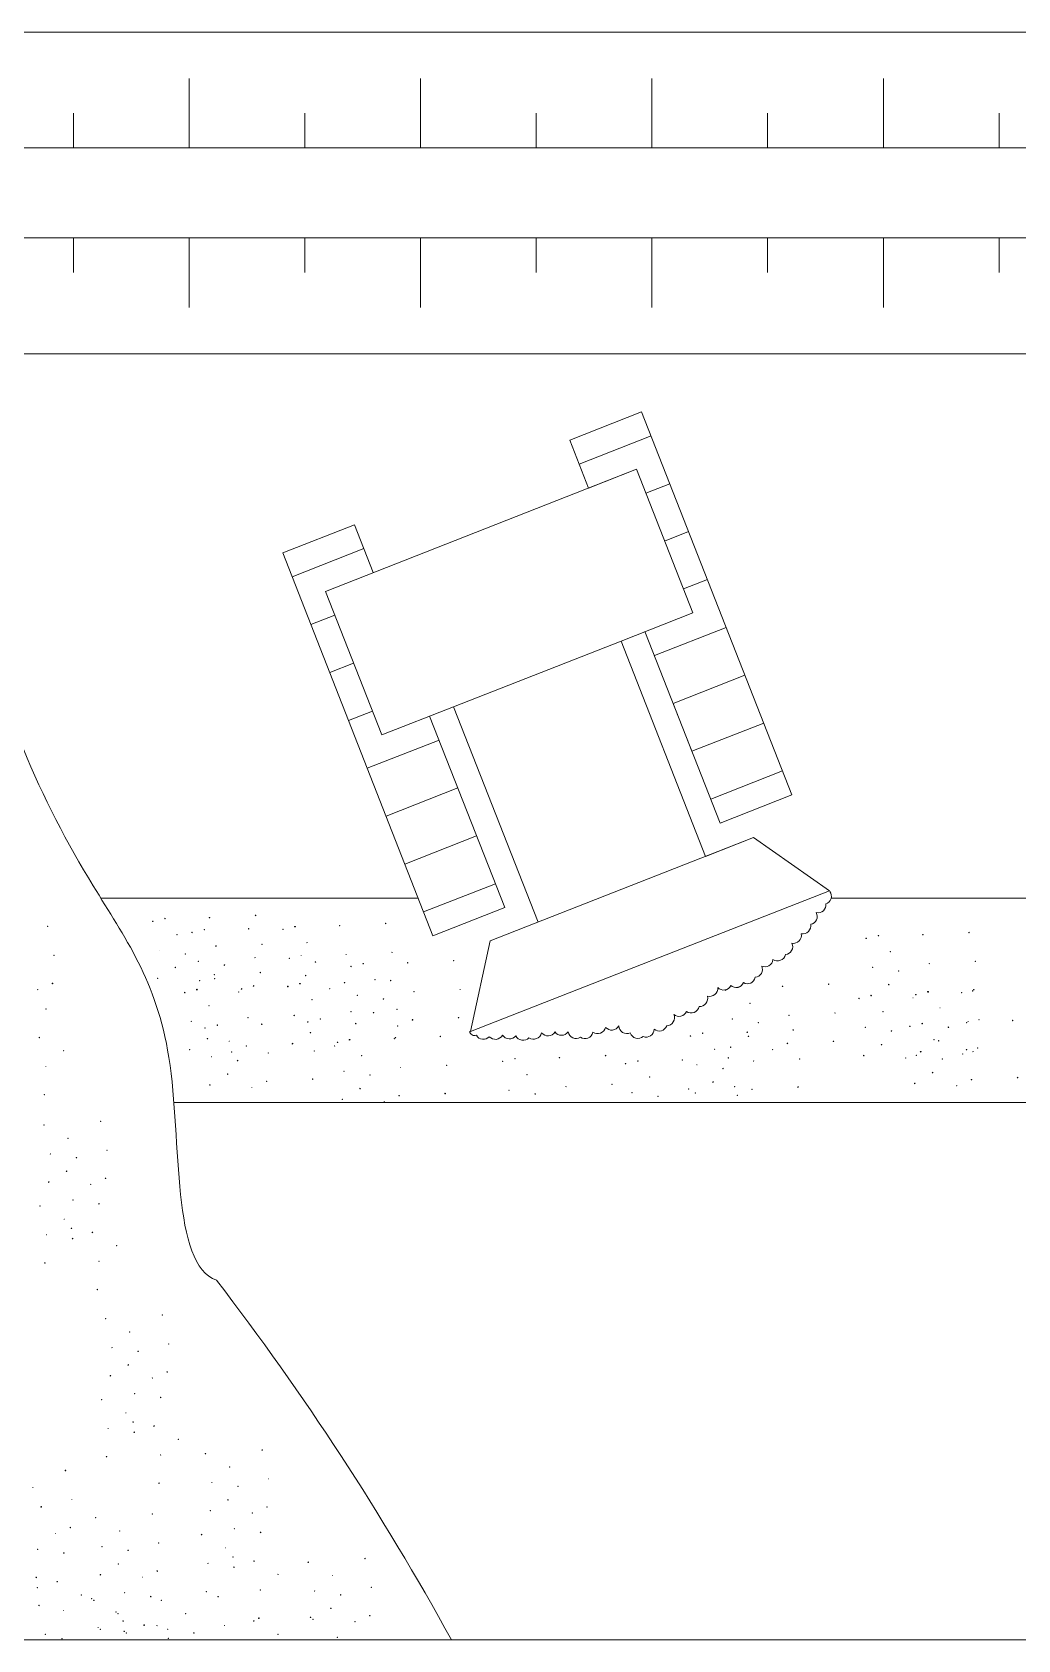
# Model space of a CAD drawing. Header units: millimetres. Extents: x 27137 to 30937, y -4667 to -569.
# Drawn here: x 28617.6 to 28655.9, y -689.3 to -626.8 of the extents above; entities that cross this region are included whole.
import ezdxf

# ---------------------------------------------------------------- set-up
doc = ezdxf.new("R2010")
doc.units = ezdxf.units.MM
doc.header["$LTSCALE"] = 0.4

msp = doc.modelspace()

# ---------------------------------------------------------------- linework, layer by layer
at = {"lineweight": 15, "ltscale": 0.5}
for p, q in [((28610.1826, -626.7868), (28713.0342, -626.7868)), ((28614.6826, -631.2868), (28708.5342, -631.2868)), ((28614.6826, -634.7868), (28708.5342, -634.7868)), ((28610.1826, -639.2868), (28713.0342, -639.2868)), ((28638.4887, -642.6471), (28641.2803, -641.5515)), ((28647.1232, -656.4401), (28641.2803, -641.5515)), ((28630.1138, -645.9337), (28627.3222, -647.0293)), ((28633.1652, -661.9179), (28627.3222, -647.0293)), ((28620.2489, -660.4591), (28632.5927, -660.4591)), ((28648.6506, -660.4591), (28713.0342, -660.4591)), ((28623.0873, -668.3991), (28713.0342, -668.3991)), ((28178.1826, -689.2868), (28713.0342, -689.2868))]:
    msp.add_line(p, q, dxfattribs=at)
at = {"lineweight": 15}
for p, q in [((28623.6826, -631.2868), (28623.6826, -628.5868)), ((28623.6826, -631.2868), (28623.6826, -628.5868)), ((28623.6826, -631.2868), (28623.6826, -628.5868)), ((28623.6826, -631.2868), (28623.6826, -628.5868)), ((28623.6826, -631.2868), (28623.6826, -628.5868)), ((28623.6826, -631.2868), (28623.6826, -628.5868)), ((28632.6826, -631.2868), (28632.6826, -628.5868)), ((28632.6826, -631.2868), (28632.6826, -628.5868)), ((28632.6826, -631.2868), (28632.6826, -628.5868)), ((28632.6826, -631.2868), (28632.6826, -628.5868)), ((28632.6826, -631.2868), (28632.6826, -628.5868)), ((28632.6826, -631.2868), (28632.6826, -628.5868)), ((28632.6826, -631.2868), (28632.6826, -628.5868)), ((28632.6826, -631.2868), (28632.6826, -628.5868)), ((28632.6826, -631.2868), (28632.6826, -628.5868)), ((28632.6826, -631.2868), (28632.6826, -628.5868)), ((28641.6826, -631.2868), (28641.6826, -628.5868)), ((28641.6826, -631.2868), (28641.6826, -628.5868)), ((28641.6826, -631.2868), (28641.6826, -628.5868)), ((28641.6826, -631.2868), (28641.6826, -628.5868)), ((28650.6826, -631.2868), (28650.6826, -628.5868)), ((28650.6826, -631.2868), (28650.6826, -628.5868)), ((28650.6826, -631.2868), (28650.6826, -628.5868)), ((28650.6826, -631.2868), (28650.6826, -628.5868)), ((28650.6826, -631.2868), (28650.6826, -628.5868)), ((28650.6826, -631.2868), (28650.6826, -628.5868)), ((28619.1826, -631.2868), (28619.1826, -629.9368)), ((28628.1826, -631.2868), (28628.1826, -629.9368)), ((28628.1826, -631.2868), (28628.1826, -629.9368)), ((28637.1826, -631.2868), (28637.1826, -629.9368)), ((28637.1826, -631.2868), (28637.1826, -629.9368)), ((28646.1826, -631.2868), (28646.1826, -629.9368)), ((28655.1826, -631.2868), (28655.1826, -629.9368)), ((28655.1826, -631.2868), (28655.1826, -629.9368)), ((28619.1826, -634.7868), (28619.1826, -636.1368)), ((28623.6826, -634.7868), (28623.6826, -637.4868)), ((28623.6826, -634.7868), (28623.6826, -637.4868)), ((28623.6826, -634.7868), (28623.6826, -637.4868)), ((28623.6826, -634.7868), (28623.6826, -637.4868)), ((28623.6826, -634.7868), (28623.6826, -637.4868)), ((28623.6826, -634.7868), (28623.6826, -637.4868)), ((28628.1826, -634.7868), (28628.1826, -636.1368)), ((28628.1826, -634.7868), (28628.1826, -636.1368)), ((28632.6826, -634.7868), (28632.6826, -637.4868)), ((28632.6826, -634.7868), (28632.6826, -637.4868)), ((28632.6826, -634.7868), (28632.6826, -637.4868)), ((28632.6826, -634.7868), (28632.6826, -637.4868)), ((28632.6826, -634.7868), (28632.6826, -637.4868)), ((28632.6826, -634.7868), (28632.6826, -637.4868)), ((28632.6826, -634.7868), (28632.6826, -637.4868)), ((28632.6826, -634.7868), (28632.6826, -637.4868)), ((28632.6826, -634.7868), (28632.6826, -637.4868)), ((28632.6826, -634.7868), (28632.6826, -637.4868)), ((28637.1826, -634.7868), (28637.1826, -636.1368)), ((28637.1826, -634.7868), (28637.1826, -636.1368)), ((28641.6826, -634.7868), (28641.6826, -637.4868)), ((28641.6826, -634.7868), (28641.6826, -637.4868)), ((28641.6826, -634.7868), (28641.6826, -637.4868)), ((28641.6826, -634.7868), (28641.6826, -637.4868)), ((28646.1826, -634.7868), (28646.1826, -636.1368)), ((28650.6826, -634.7868), (28650.6826, -637.4868)), ((28650.6826, -634.7868), (28650.6826, -637.4868)), ((28650.6826, -634.7868), (28650.6826, -637.4868)), ((28650.6826, -634.7868), (28650.6826, -637.4868)), ((28650.6826, -634.7868), (28650.6826, -637.4868)), ((28650.6826, -634.7868), (28650.6826, -637.4868)), ((28655.1826, -634.7868), (28655.1826, -636.1368)), ((28655.1826, -634.7868), (28655.1826, -636.1368)), ((28641.6455, -642.4821), (28638.8539, -643.5776)), ((28639.219, -644.5081), (28638.4887, -642.6471)), ((28628.9831, -648.5252), (28641.0801, -643.7778)), ((28641.0801, -643.7778), (28639.219, -644.5081)), ((28643.2712, -649.361), (28641.0801, -643.7778)), ((28642.3758, -644.3431), (28641.4453, -644.7083)), ((28630.1138, -645.9337), (28630.8442, -647.7948)), ((28643.1062, -646.2042), (28642.1757, -646.5694)), ((28627.6874, -647.9598), (28630.479, -646.8643)), ((28643.8366, -648.0653), (28642.906, -648.4305)), ((28631.1742, -654.1084), (28628.9831, -648.5252)), ((28640.4796, -650.4565), (28643.2712, -649.361)), ((28628.4178, -649.8209), (28629.3483, -649.4557)), ((28644.5669, -649.9263), (28641.7753, -651.0219)), ((28640.4796, -650.4565), (28633.9658, -653.0128)), ((28643.7662, -658.8314), (28640.4796, -650.4565)), ((28644.3316, -657.5357), (28641.4101, -650.0914)), ((28629.1481, -651.6819), (28630.0787, -651.3168)), ((28642.5057, -652.883), (28645.2973, -651.7874)), ((28633.9658, -653.0128), (28631.1742, -654.1084)), ((28637.2525, -661.3877), (28633.9658, -653.0128)), ((28643.2361, -654.744), (28642.5057, -652.883)), ((28629.8785, -653.543), (28630.809, -653.1778)), ((28633.0353, -653.378), (28635.9568, -660.8223)), ((28646.0277, -653.6485), (28643.2361, -654.744)), ((28630.6089, -655.4041), (28633.4005, -654.3085)), ((28646.758, -655.5096), (28643.9664, -656.6051)), ((28634.1309, -656.1696), (28631.3392, -657.2652)), ((28647.1232, -656.4401), (28644.3316, -657.5357)), ((28634.8612, -658.0307), (28632.0696, -659.1262)), ((28645.6273, -658.101), (28635.3914, -662.118)), ((28645.6273, -658.101), (28643.7662, -658.8314)), ((28648.5839, -660.1623), (28645.6273, -658.101)), ((28635.5916, -659.8918), (28632.8, -660.9873)), ((28648.5839, -660.1623), (28634.6259, -665.64)), ((28648.5839, -660.1623), (28634.6259, -665.64)), ((28635.9568, -660.8223), (28633.1652, -661.9179)), ((28634.6259, -665.64), (28635.3914, -662.118))]:
    msp.add_line(p, q, dxfattribs=at)
msp.add_lwpolyline([(28648.5966, -660.1903, -0.5205671), (28648.4468, -660.6727, -0.5205671), (28648.4468, -660.6727, -0.5205671), (28648.0733, -661.017, -0.5205671), (28648.0733, -661.017, -0.5205671), (28647.8553, -661.4696, -0.5205671), (28647.8553, -661.4696, -0.5205671), (28647.4914, -661.8383, -0.5205671), (28647.4914, -661.8383, -0.5205671), (28647.1275, -662.207, -0.5205671), (28647.1275, -662.207, -0.5205671), (28646.8754, -662.6448, -0.5205671), (28646.8754, -662.6448, -0.5205671), (28646.3857, -662.837, -0.5205671), (28646.3857, -662.837, -0.5205671), (28645.9493, -663.093, -0.5205671), (28645.9493, -663.093, -0.5205671), (28645.6972, -663.5308, -0.5205671), (28645.6972, -663.5308, -0.5205671), (28645.2416, -663.7378, -0.5205671), (28645.2416, -663.7378, -0.5205671), (28644.7476, -663.847, -0.5205671), (28644.7476, -663.847, -0.5205671), (28644.2439, -663.9317, -0.5205671), (28644.2439, -663.9317, -0.5205671), (28643.8363, -664.2611, -0.5205671), (28643.8363, -664.2611, -0.5205671), (28643.5161, -664.6691, -0.5205671), (28643.5161, -664.6691, -0.5205671), (28643.0263, -664.8613, -0.5205671), (28643.0263, -664.8613, -0.5205671), (28642.5323, -664.9705, -0.5205671), (28642.5323, -664.9705, -0.5205671), (28642.2558, -665.4179, -0.5205671), (28642.2558, -665.4179, -0.5205671), (28641.7713, -665.5515, -0.5205671), (28641.7713, -665.5515, -0.5205671), (28641.3445, -665.832, -0.5205671), (28641.3445, -665.832, -0.5205671), (28640.8375, -665.6921, -0.5205671), (28640.8375, -665.6921, -0.5205671), (28640.39, -665.4159, -0.5205671), (28640.39, -665.4159, -0.5205671), (28639.8768, -665.4761, -0.5205671), (28639.8768, -665.4761, -0.5205671), (28639.387, -665.6683, -0.5205671), (28639.387, -665.6683, -0.5205671), (28638.8973, -665.8605, -0.5205671), (28638.8973, -665.8605, -0.5205671), (28638.4201, -665.6524, -0.5205671), (28638.4201, -665.6524, -0.5205671), (28637.9121, -665.6541, -0.5205671), (28637.9121, -665.6541, -0.5205671), (28637.3893, -665.6899, -0.5205671), (28637.3893, -665.6899, -0.5205671), (28636.8995, -665.8821, -0.5205671), (28636.8995, -665.8821, -0.5205671), (28636.3873, -665.8007, -0.5205671), (28636.3873, -665.8007, -0.5205671), (28635.8697, -665.7779, -0.5205671), (28635.8697, -665.7779, -0.5205671), (28635.3564, -665.8382, -0.5205671), (28635.3564, -665.8382, -0.5205671), (28634.8537, -665.7813, -0.5205671), (28634.8537, -665.7813, -0.5205671), (28634.5959, -665.6283)], format="xyb", dxfattribs=at)
for centre, radius in [((28622.7437, -661.246), 0.0096), ((28624.4728, -661.2089), 0.0095), ((28626.2636, -661.1247), 0.0095), ((28618.1767, -661.5512), 0.0095), ((28622.2661, -661.3529), 0.0095), ((28623.2064, -661.8683), 0.00596), ((28623.7911, -661.7874), 0.0095), ((28624.2687, -661.6806), 0.0096), ((28625.9978, -661.6434), 0.0095), ((28627.3301, -661.6661), 0.0095), ((28627.7886, -661.5593), 0.0095), ((28627.8077, -661.5593), 0.0096), ((28629.5368, -661.5221), 0.0095), ((28631.3276, -661.438), 0.0095), ((28652.2206, -661.8731), 0.0095), ((28654.0114, -661.789), 0.0095), ((28622.5155, -662.4754), 0.00596), ((28624.7222, -662.3314), 0.00596), ((28624.7314, -662.3028), 0.00596), ((28626.513, -662.2472), 0.00596), ((28628.2703, -662.1815), 0.00596), ((28650.0138, -662.0172), 0.0095), ((28650.4915, -661.9103), 0.0096), ((28618.4261, -662.6737), 0.00596), ((28623.5304, -662.6212), 0.0096), ((28624.0405, -662.9099), 0.00596), ((28625.0554, -663.0557), 0.0096), ((28626.2472, -662.7659), 0.00596), ((28627.5795, -662.7886), 0.00596), ((28628.038, -662.6818), 0.00596), ((28628.5944, -662.9344), 0.0096), ((28629.7862, -662.6446), 0.00596), ((28629.9735, -663.1086), 0.0095), ((28630.4511, -663.0017), 0.0096), ((28631.577, -662.5604), 0.00596), ((28632.1803, -662.9645), 0.0095), ((28633.971, -662.8804), 0.0095), ((28650.9541, -662.5326), 0.00596), ((28652.47, -662.9956), 0.00596), ((28654.2608, -662.9115), 0.00596), ((28622.4554, -663.5718), 0.0096), ((28623.1463, -663.1482), 0.0095), ((28624.0866, -663.6636), 0.00596), ((28624.6622, -663.4277), 0.0096), ((28624.6713, -663.5828), 0.0095), ((28626.4529, -663.3436), 0.0096), ((28628.2103, -663.4615), 0.0095), ((28629.7262, -663.741), 0.0096), ((28629.7263, -663.741), 0.0095), ((28630.9138, -663.624), 0.00596), ((28631.5169, -663.6568), 0.0096), ((28631.517, -663.6568), 0.0095), ((28650.2632, -663.1397), 0.00596), ((28651.2782, -663.2854), 0.0096), ((28617.7904, -664.006), 0.00596), ((28618.366, -663.7701), 0.0096), ((28623.5124, -664.1228), 0.0095), ((28623.9804, -664.0063), 0.0096), ((28623.99, -664.0159), 0.0096), ((28625.6116, -664.0982), 0.00596), ((28625.7191, -663.9787), 0.0095), ((28626.1872, -663.8623), 0.0096), ((28627.5099, -663.8946), 0.0095), ((28627.5194, -663.885), 0.0096), ((28627.5195, -663.885), 0.0095), ((28627.9779, -663.7781), 0.0096), ((28627.9971, -663.7781), 0.0096), ((28629.1506, -663.9769), 0.00596), ((28630.2229, -664.2311), 0.00596), ((28631.2379, -664.3768), 0.0096), ((28632.4297, -664.087), 0.00596), ((28634.2204, -664.0029), 0.00596), ((28644.555, -664.0279), 0.0095), ((28645.0326, -663.921), 0.0096), ((28646.7617, -663.8838), 0.0095), ((28648.5525, -663.7997), 0.0095), ((28649.7322, -664.3521), 0.0095), ((28650.2032, -664.2361), 0.0096), ((28650.2098, -664.2452), 0.0096), ((28650.8941, -663.8125), 0.0095), ((28651.8344, -664.3279), 0.00596), ((28651.9389, -664.208), 0.0095), ((28651.9511, -664.2017), 0.0095), ((28652.4099, -664.092), 0.0096), ((28652.4287, -664.0948), 0.0096), ((28653.7297, -664.1239), 0.0095), ((28654.1578, -664.0576), 0.0095), ((28654.2007, -664.0079), 0.0096), ((28618.1145, -664.7589), 0.0096), ((28624.4526, -664.6382), 0.00596), ((28628.4598, -664.4004), 0.00596), ((28629.9757, -664.8635), 0.00596), ((28630.8537, -664.9039), 0.0095), ((28631.7664, -664.7793), 0.00596), ((28645.4952, -664.5433), 0.00596), ((28648.8019, -664.9222), 0.00596), ((28650.6725, -664.8675), 0.00596), ((28652.8914, -664.7171), 0.00596), ((28623.7618, -665.2453), 0.00596), ((28624.2991, -665.4979), 0.0095), ((28624.7767, -665.391), 0.0096), ((28624.7767, -665.391), 0.0096), ((28625.9685, -665.1012), 0.00596), ((28626.5059, -665.3539), 0.0095), ((28627.7593, -665.0171), 0.00596), ((28627.7689, -665.0075), 0.00596), ((28628.2966, -665.2697), 0.0095), ((28628.7839, -665.1533), 0.0096), ((28630.1628, -665.3275), 0.0096), ((28631.794, -665.4193), 0.00596), ((28632.3696, -665.1834), 0.0096), ((28634.1603, -665.0993), 0.0096), ((28644.8044, -665.1504), 0.00596), ((28645.8193, -665.2961), 0.0096), ((28647.0111, -665.0063), 0.00596), ((28647.1774, -665.5815), 0.0095), ((28649.9816, -665.4746), 0.00596), ((28650.9965, -665.6203), 0.0096), ((28651.7143, -665.4374), 0.0095), ((28652.192, -665.3305), 0.0096), ((28652.1883, -665.3305), 0.00596), ((28652.2005, -665.3242), 0.00596), ((28653.2154, -665.4699), 0.0096), ((28653.9211, -665.2933), 0.0095), ((28653.9791, -665.2464), 0.00596), ((28654.4072, -665.1801), 0.00596), ((28655.7119, -665.2092), 0.0095), ((28617.8573, -665.8719), 0.0095), ((28624.3926, -665.9181), 0.0095), ((28625.2394, -666.0133), 0.00596), ((28625.9085, -666.1976), 0.0096), ((28627.6992, -666.1135), 0.0096), ((28627.7088, -666.1039), 0.0096), ((28628.3997, -665.6803), 0.0095), ((28629.34, -666.1957), 0.00596), ((28629.4524, -666.0585), 0.0095), ((28629.9156, -665.9598), 0.0096), ((28629.9301, -665.9516), 0.0096), ((28631.6592, -665.9144), 0.0095), ((28631.7063, -665.8757), 0.0096), ((28633.4499, -665.8303), 0.0095), ((28643.1799, -665.8096), 0.0095), ((28643.6575, -665.7028), 0.0096), ((28644.7443, -666.2467), 0.0096), ((28645.3866, -665.6656), 0.0095), ((28645.4352, -665.8232), 0.0095), ((28646.9511, -666.1027), 0.0096), ((28648.7418, -666.0186), 0.0096), ((28650.6124, -666.1474), 0.0095), ((28652.6546, -665.9528), 0.00596), ((28652.8313, -665.997), 0.0095), ((28618.7976, -666.3873), 0.00596), ((28623.7017, -666.3417), 0.0096), ((28624.5485, -666.6204), 0.00596), ((28625.3329, -666.4335), 0.00596), ((28625.5635, -666.7661), 0.0096), ((28626.7553, -666.4763), 0.00596), ((28628.546, -666.3922), 0.00596), ((28630.3927, -666.5738), 0.00596), ((28635.8781, -666.8), 0.0095), ((28636.3557, -666.6931), 0.0096), ((28638.0848, -666.656), 0.0095), ((28639.8756, -666.5718), 0.0095), ((28641.1335, -666.7832), 0.0096), ((28642.8626, -666.746), 0.0095), ((28644.1201, -666.325), 0.00596), ((28644.6533, -666.6619), 0.0095), ((28645.636, -666.7881), 0.00596), ((28646.3755, -666.3386), 0.00596), ((28647.4268, -666.7039), 0.00596), ((28649.9215, -666.5709), 0.0096), ((28651.5527, -666.6628), 0.00596), ((28651.9638, -666.5599), 0.00596), ((28652.1283, -666.4269), 0.0096), ((28652.1404, -666.4206), 0.0096), ((28652.9787, -666.7056), 0.0096), ((28653.7716, -666.5124), 0.00596), ((28653.919, -666.3428), 0.0096), ((28654.1705, -666.4158), 0.00596), ((28654.3472, -666.2765), 0.0096), ((28618.1067, -666.9944), 0.00596), ((28625.1793, -667.2932), 0.0095), ((28628.4859, -667.4886), 0.0096), ((28629.7018, -667.1809), 0.00596), ((28630.7168, -667.3267), 0.0096), ((28631.9086, -667.0369), 0.00596), ((28633.6993, -666.9528), 0.00596), ((28636.8184, -667.3154), 0.00596), ((28640.6558, -666.8901), 0.0095), ((28641.5961, -667.4054), 0.00596), ((28643.4293, -666.9321), 0.00596), ((28644.4442, -667.0779), 0.0096), ((28652.5946, -667.2327), 0.0095), ((28655.9012, -667.4281), 0.0096), ((28618.0467, -668.0908), 0.0096), ((28624.4884, -667.7168), 0.0096), ((28626.1196, -667.8086), 0.00596), ((28626.6952, -667.5727), 0.0096), ((28630.3327, -667.8538), 0.0095), ((28631.8485, -668.1333), 0.0096), ((28633.6393, -668.0492), 0.0096), ((28636.1275, -667.9225), 0.00596), ((28637.1424, -668.0682), 0.0096), ((28638.3342, -667.7784), 0.00596), ((28640.125, -667.6943), 0.00596), ((28640.9052, -668.0125), 0.00596), ((28643.112, -667.8685), 0.00596), ((28643.3692, -668.0285), 0.0096), ((28644.0601, -667.605), 0.0095), ((28644.9027, -667.7844), 0.00596), ((28645.0004, -668.1203), 0.00596), ((28645.576, -667.8845), 0.0096), ((28647.3667, -667.8003), 0.0096), ((28651.9037, -667.6563), 0.0096), ((28653.5349, -667.7481), 0.00596), ((28654.1104, -667.5122), 0.0096), ((28629.6417, -668.2773), 0.0096), ((28631.2729, -668.3692), 0.00596), ((28641.9202, -668.1583), 0.0096), ((28618.0328, -669.2723), 0.0095), ((28620.2396, -669.1282), 0.0095), ((28618.9731, -669.7877), 0.00596), ((28618.2822, -670.3948), 0.00596), ((28619.2972, -670.5405), 0.0096), ((28620.489, -670.2507), 0.00596), ((28618.9131, -671.0676), 0.0095), ((28618.2222, -671.4912), 0.0096), ((28619.8534, -671.583), 0.00596), ((28620.4289, -671.3471), 0.0096), ((28617.8813, -672.4178), 0.0095), ((28619.1625, -672.1901), 0.00596), ((28620.1774, -672.3358), 0.0096), ((28618.8216, -672.9332), 0.00596), ((28618.1307, -673.5403), 0.00596), ((28619.1024, -673.2865), 0.0096), ((28619.1457, -673.686), 0.0096), ((28619.9203, -673.4489), 0.0095), ((28620.8605, -673.9642), 0.00596), ((28618.0707, -674.6367), 0.0096), ((28620.1697, -674.5713), 0.00596), ((28620.1096, -675.6677), 0.0096), ((28620.4314, -676.8013), 0.0095), ((28622.6382, -676.6573), 0.0095), ((28621.3717, -677.3167), 0.00596), ((28620.6809, -677.9238), 0.00596), ((28621.6958, -678.0696), 0.0096), ((28622.8876, -677.7798), 0.00596), ((28621.3117, -678.5967), 0.0095), ((28620.6208, -679.0202), 0.0096), ((28622.252, -679.112), 0.00596), ((28622.8275, -678.8762), 0.0096), ((28620.2799, -679.9469), 0.0095), ((28621.5611, -679.7191), 0.00596), ((28622.5761, -679.8649), 0.0096), ((28621.2202, -680.4622), 0.00596), ((28620.5293, -681.0693), 0.00596), ((28621.501, -680.8155), 0.0096), ((28621.5443, -681.2151), 0.0096), ((28622.3189, -680.9779), 0.0095), ((28623.2592, -681.4933), 0.00596), ((28620.4693, -682.1657), 0.0096), ((28622.5683, -682.1004), 0.00596), ((28624.3147, -682.0488), 0.0095), ((28626.5215, -681.9048), 0.0095), ((28618.8691, -682.7033), 0.0095), ((28625.255, -682.5642), 0.00596), ((28626.7709, -683.0272), 0.00596), ((28617.6026, -683.3627), 0.00596), ((28622.5082, -683.1968), 0.0096), ((28624.5641, -683.1713), 0.00596), ((28625.5791, -683.317), 0.0096), ((28617.9267, -684.1156), 0.0096), ((28619.1185, -683.8258), 0.00596), ((28624.5041, -684.2677), 0.0096), ((28625.195, -683.8441), 0.0095), ((28626.1353, -684.3595), 0.00596), ((28626.7108, -684.1236), 0.0096), ((28619.0584, -684.9222), 0.0096), ((28620.0433, -684.5394), 0.0095), ((28622.2501, -684.3954), 0.0095), ((28625.4444, -684.9666), 0.00596), ((28618.4828, -685.1581), 0.00596), ((28620.9836, -685.0548), 0.00596), ((28622.4995, -685.5179), 0.00596), ((28624.1632, -685.1943), 0.0095), ((28626.4594, -685.1124), 0.0096), ((28617.7919, -685.7652), 0.00596), ((28618.8069, -685.9109), 0.0096), ((28620.2927, -685.6619), 0.00596), ((28621.3077, -685.8077), 0.0096), ((28625.1035, -685.7097), 0.00596), ((28625.3843, -686.063), 0.0096), ((28626.2022, -686.2254), 0.0095), ((28630.5191, -686.1256), 0.0095), ((28617.7318, -686.8615), 0.0096), ((28620.2326, -686.7583), 0.0096), ((28620.9236, -686.3348), 0.0095), ((28621.8638, -686.8501), 0.00596), ((28622.4394, -686.6143), 0.0096), ((28624.4126, -686.3168), 0.00596), ((28625.4276, -686.4626), 0.0096), ((28627.1425, -686.7408), 0.00596), ((28628.3124, -686.2696), 0.0095), ((28629.2527, -686.785), 0.00596), ((28617.7751, -687.2611), 0.0096), ((28618.5497, -687.0239), 0.0095), ((28621.173, -687.4572), 0.00596), ((28624.3526, -687.4132), 0.0096), ((28626.4516, -687.3479), 0.00596), ((28628.5618, -687.3921), 0.00596), ((28630.7685, -687.2481), 0.00596), ((28617.8411, -687.9508), 0.0095), ((28619.49, -687.5393), 0.00596), ((28619.8918, -687.685), 0.0095), ((28619.9745, -687.7526), 0.0095), ((28622.1813, -687.6086), 0.0095), ((28622.1879, -687.603), 0.0096), ((28622.6015, -687.7526), 0.0095), ((28624.8083, -687.6086), 0.0095), ((28629.1926, -688.065), 0.0095), ((28629.5767, -687.5379), 0.0096), ((28618.7991, -688.1464), 0.00596), ((28620.8321, -688.2003), 0.00596), ((28620.9148, -688.268), 0.00596), ((28621.1129, -688.5536), 0.0096), ((28621.9307, -688.716), 0.0095), ((28622.4307, -688.731), 0.00596), ((28623.5418, -688.268), 0.00596), ((28625.0577, -688.731), 0.00596), ((28626.1947, -688.5572), 0.0095), ((28626.3915, -688.4443), 0.0096), ((28628.4015, -688.4132), 0.0095), ((28628.5017, -688.4885), 0.0096), ((28630.1329, -688.5803), 0.00596), ((28630.7085, -688.3445), 0.0096), ((28618.0905, -689.0733), 0.00596), ((28618.739, -689.2428), 0.0096), ((28620.1412, -688.8074), 0.00596), ((28620.2239, -688.8751), 0.00596), ((28621.1562, -688.9532), 0.0096), ((28621.2389, -689.0208), 0.0096), ((28622.8509, -688.8751), 0.00596), ((28622.871, -689.2314), 0.00596), ((28623.8659, -689.0208), 0.0096), ((28627.135, -689.0726), 0.00596), ((28629.442, -689.1874), 0.00596)]:
    msp.add_circle(centre, radius, dxfattribs=at)
at = {"lineweight": 15, "ltscale": 0.5}
msp.add_arc((28537.1111, -742.5505), 110.4636, 28.828133, 37.496919, dxfattribs=at)
msp.add_open_spline([(28610.1826, -639.2868), (28611.4045, -640.7155), (28614.0549, -643.8143), (28615.466, -649.4698), (28617.1817, -654.9838), (28620.1331, -660.5717), (28623.8023, -665.5359), (28622.9762, -674.7119), (28624.7514, -675.3093)], degree=3, knots=[0, 0, 0, 0, 5.5708572, 12.0830371, 17.088408, 23.0557057, 30.3457875, 38.351848, 38.351848, 38.351848, 38.351848], dxfattribs=at)

doc.saveas('drawing.dxf')
